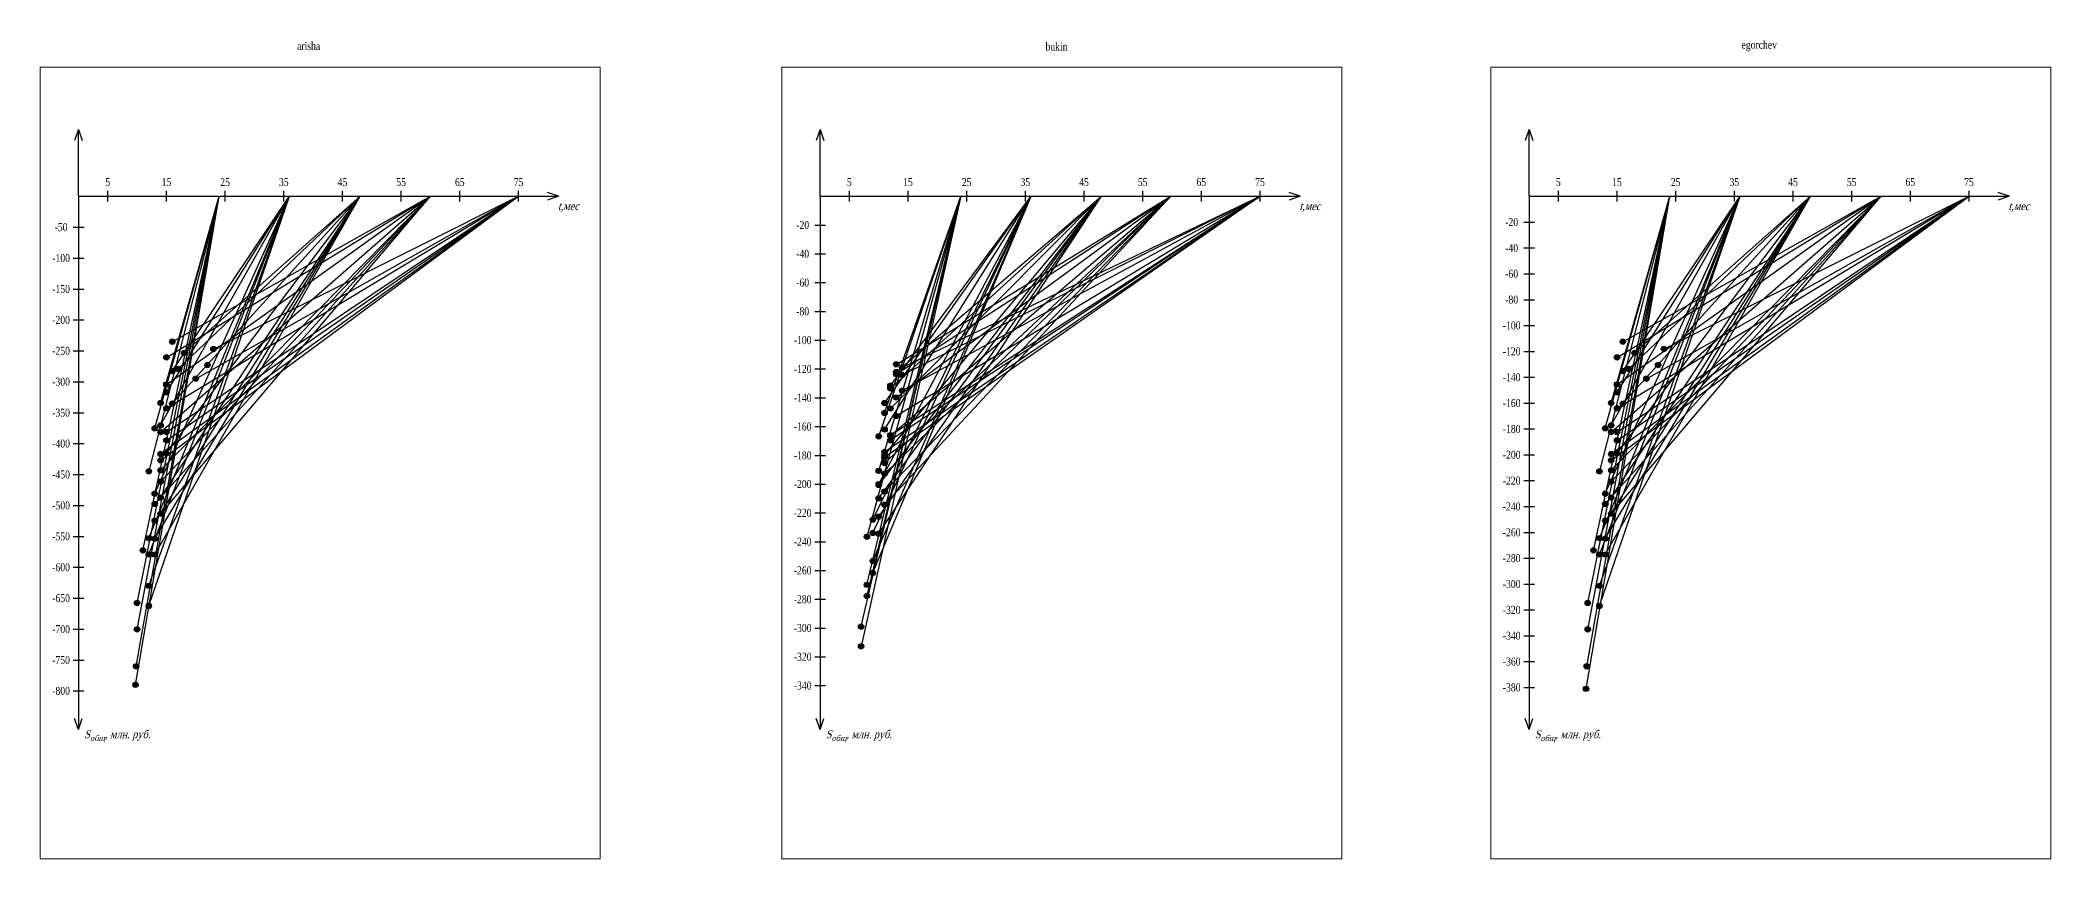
# Model space of a CAD drawing. Header units: millimetres. Extents: x -180 to 58926, y -10791 to 13515.
# Drawn here: x 45412 to 52952, y 3384 to 6455 of the extents above; entities that cross this region are included whole.
import ezdxf

# ---------------------------------------------------------------- set-up
doc = ezdxf.new("R2010")
doc.units = ezdxf.units.MM
for name, color, linetype, lineweight in [('basic', 95, 'Continuous', 30), ('text', 13, 'Continuous', 20), ('thin', 153, 'Continuous', 18)]:
    doc.layers.add(name, color=color, linetype=linetype, lineweight=lineweight)
doc.styles.add('GOST-2.304_Type-B_shrink', font='', dxfattribs={"width": 0.8})
doc.styles.add('Structures', font='isocpeur.ttf', dxfattribs={"width": 0.85, "oblique": 15})
doc.styles.get('GOST-2.304_Type-B_shrink').set_extended_font_data('GOST Common')

msp = doc.modelspace()

# ---------------------------------------------------------------- hatches: boundary and pattern name
at = {"layer": 'basic'}
h = msp.add_hatch(color=256, dxfattribs=at)
h.dxf.hatch_style = 1
h.paths.add_polyline_path([(45897.429, 5323.702, 1), (45917.429, 5323.702, 1)])
h = msp.add_hatch(color=256, dxfattribs=at)
h.dxf.hatch_style = 1
h.paths.add_polyline_path([(45941.429, 5281.447, 1), (45961.429, 5281.447, 1)])
h = msp.add_hatch(color=256, dxfattribs=at)
h.dxf.hatch_style = 1
h.paths.add_polyline_path([(46051.429, 5296.024, 1), (46071.429, 5296.024, 1)])
h = msp.add_hatch(color=256, dxfattribs=at)
h.dxf.hatch_style = 1
h.paths.add_polyline_path([(51336.896, 5323.702, 1), (51356.896, 5323.702, 1)])
h = msp.add_hatch(color=256, dxfattribs=at)
h.dxf.hatch_style = 1
h.paths.add_polyline_path([(51380.896, 5281.447, 1), (51400.896, 5281.447, 1)])
h = msp.add_hatch(color=256, dxfattribs=at)
h.dxf.hatch_style = 1
h.paths.add_polyline_path([(51490.896, 5296.024, 1), (51510.896, 5296.024, 1)])
h = msp.add_hatch(color=256, dxfattribs=at)
h.dxf.hatch_style = 1
h.paths.add_polyline_path([(45875.429, 5265.052, 1), (45895.429, 5265.052, 1)])
h = msp.add_hatch(color=256, dxfattribs=at)
h.dxf.hatch_style = 1
h.paths.add_polyline_path([(45897.429, 5213.805, 1), (45917.429, 5213.805, 1)])
h = msp.add_hatch(color=256, dxfattribs=at)
h.dxf.hatch_style = 1
h.paths.add_polyline_path([(45919.429, 5221.696, 1), (45939.429, 5221.696, 1)])
h = msp.add_hatch(color=256, dxfattribs=at)
h.dxf.hatch_style = 1
h.paths.add_polyline_path([(46029.429, 5236.267, 1), (46049.429, 5236.267, 1)])
h = msp.add_hatch(color=256, dxfattribs=at)
h.dxf.hatch_style = 1
h.paths.add_polyline_path([(48612.239, 5238.539, 1), (48632.239, 5238.539, 1)])
h = msp.add_hatch(color=256, dxfattribs=at)
h.dxf.hatch_style = 1
h.paths.add_polyline_path([(48612.239, 5210.065, 1), (48632.239, 5210.065, 1)])
h = msp.add_hatch(color=256, dxfattribs=at)
h.dxf.hatch_style = 1
h.paths.add_polyline_path([(48612.239, 5202.138, 1), (48632.239, 5202.138, 1)])
h = msp.add_hatch(color=256, dxfattribs=at)
h.dxf.hatch_style = 1
h.paths.add_polyline_path([(48634.239, 5227.228, 1), (48654.239, 5227.228, 1)])
h = msp.add_hatch(color=256, dxfattribs=at)
h.dxf.hatch_style = 1
h.paths.add_polyline_path([(48634.239, 5198.894, 1), (48654.239, 5198.894, 1)])
h = msp.add_hatch(color=256, dxfattribs=at)
h.dxf.hatch_style = 1
h.paths.add_polyline_path([(51314.896, 5265.052, 1), (51334.896, 5265.052, 1)])
h = msp.add_hatch(color=256, dxfattribs=at)
h.dxf.hatch_style = 1
h.paths.add_polyline_path([(51336.896, 5213.805, 1), (51356.896, 5213.805, 1)])
h = msp.add_hatch(color=256, dxfattribs=at)
h.dxf.hatch_style = 1
h.paths.add_polyline_path([(51358.896, 5221.696, 1), (51378.896, 5221.696, 1)])
h = msp.add_hatch(color=256, dxfattribs=at)
h.dxf.hatch_style = 1
h.paths.add_polyline_path([(51468.896, 5236.267, 1), (51488.896, 5236.267, 1)])
h = msp.add_hatch(color=256, dxfattribs=at)
h.dxf.hatch_style = 1
h.paths.add_polyline_path([(45875.429, 5163.244, 1), (45895.429, 5163.244, 1)])
h = msp.add_hatch(color=256, dxfattribs=at)
h.dxf.hatch_style = 1
h.paths.add_polyline_path([(45875.429, 5134.24, 1), (45895.429, 5134.24, 1)])
h = msp.add_hatch(color=256, dxfattribs=at)
h.dxf.hatch_style = 1
h.paths.add_polyline_path([(45985.429, 5184.731, 1), (46005.429, 5184.731, 1)])
h = msp.add_hatch(color=256, dxfattribs=at)
h.dxf.hatch_style = 1
h.paths.add_polyline_path([(48590.239, 5158.541, 1), (48610.239, 5158.541, 1)])
h = msp.add_hatch(color=256, dxfattribs=at)
h.dxf.hatch_style = 1
h.paths.add_polyline_path([(48590.239, 5148.447, 1), (48610.239, 5148.447, 1)])
h = msp.add_hatch(color=256, dxfattribs=at)
h.dxf.hatch_style = 1
h.paths.add_polyline_path([(48634.239, 5140.442, 1), (48654.239, 5140.442, 1)])
h = msp.add_hatch(color=256, dxfattribs=at)
h.dxf.hatch_style = 1
h.paths.add_polyline_path([(51314.896, 5163.244, 1), (51334.896, 5163.244, 1)])
h = msp.add_hatch(color=256, dxfattribs=at)
h.dxf.hatch_style = 1
h.paths.add_polyline_path([(51314.896, 5134.24, 1), (51334.896, 5134.24, 1)])
h = msp.add_hatch(color=256, dxfattribs=at)
h.dxf.hatch_style = 1
h.paths.add_polyline_path([(51424.896, 5184.731, 1), (51444.896, 5184.731, 1)])
h = msp.add_hatch(color=256, dxfattribs=at)
h.dxf.hatch_style = 1
h.paths.add_polyline_path([(45853.429, 5093.607, 1), (45873.429, 5093.607, 1)])
h = msp.add_hatch(color=256, dxfattribs=at)
h.dxf.hatch_style = 1
h.paths.add_polyline_path([(45875.429, 5074.229, 1), (45895.429, 5074.229, 1)])
h = msp.add_hatch(color=256, dxfattribs=at)
h.dxf.hatch_style = 1
h.paths.add_polyline_path([(45897.429, 5091.375, 1), (45917.429, 5091.375, 1)])
h = msp.add_hatch(color=256, dxfattribs=at)
h.dxf.hatch_style = 1
h.paths.add_polyline_path([(48568.239, 5093.659, 1), (48588.239, 5093.659, 1)])
h = msp.add_hatch(color=256, dxfattribs=at)
h.dxf.hatch_style = 1
h.paths.add_polyline_path([(48568.239, 5056.346, 1), (48588.239, 5056.346, 1)])
h = msp.add_hatch(color=256, dxfattribs=at)
h.dxf.hatch_style = 1
h.paths.add_polyline_path([(48590.239, 5073.217, 1), (48610.239, 5073.217, 1)])
h = msp.add_hatch(color=256, dxfattribs=at)
h.dxf.hatch_style = 1
h.paths.add_polyline_path([(48612.239, 5114.525, 1), (48632.239, 5114.525, 1)])
h = msp.add_hatch(color=256, dxfattribs=at)
h.dxf.hatch_style = 1
h.paths.add_polyline_path([(48612.239, 5045.447, 1), (48632.239, 5045.447, 1)])
h = msp.add_hatch(color=256, dxfattribs=at)
h.dxf.hatch_style = 1
h.paths.add_polyline_path([(51292.896, 5093.607, 1), (51312.896, 5093.607, 1)])
h = msp.add_hatch(color=256, dxfattribs=at)
h.dxf.hatch_style = 1
h.paths.add_polyline_path([(51314.896, 5074.229, 1), (51334.896, 5074.229, 1)])
h = msp.add_hatch(color=256, dxfattribs=at)
h.dxf.hatch_style = 1
h.paths.add_polyline_path([(51336.896, 5091.375, 1), (51356.896, 5091.375, 1)])
h = msp.add_hatch(color=256, dxfattribs=at)
h.dxf.hatch_style = 1
h.paths.add_polyline_path([(45831.429, 4999.158, 1), (45851.429, 4999.158, 1)])
h = msp.add_hatch(color=256, dxfattribs=at)
h.dxf.hatch_style = 1
h.paths.add_polyline_path([(45853.429, 5010.328, 1), (45873.429, 5010.328, 1)])
h = msp.add_hatch(color=256, dxfattribs=at)
h.dxf.hatch_style = 1
h.paths.add_polyline_path([(45853.429, 4984.766, 1), (45873.429, 4984.766, 1)])
h = msp.add_hatch(color=256, dxfattribs=at)
h.dxf.hatch_style = 1
h.paths.add_polyline_path([(45875.429, 4984.67, 1), (45895.429, 4984.67, 1)])
h = msp.add_hatch(color=256, dxfattribs=at)
h.dxf.hatch_style = 1
h.paths.add_polyline_path([(48546.239, 4968.761, 1), (48566.239, 4968.761, 1)])
h = msp.add_hatch(color=256, dxfattribs=at)
h.dxf.hatch_style = 1
h.paths.add_polyline_path([(48568.239, 4994.304, 1), (48588.239, 4994.304, 1)])
h = msp.add_hatch(color=256, dxfattribs=at)
h.dxf.hatch_style = 1
h.paths.add_polyline_path([(48590.239, 4973.017, 1), (48610.239, 4973.017, 1)])
h = msp.add_hatch(color=256, dxfattribs=at)
h.dxf.hatch_style = 1
h.paths.add_polyline_path([(48590.239, 4971.298, 1), (48610.239, 4971.298, 1)])
h = msp.add_hatch(color=256, dxfattribs=at)
h.dxf.hatch_style = 1
h.paths.add_polyline_path([(51270.896, 4999.158, 1), (51290.896, 4999.158, 1)])
h = msp.add_hatch(color=256, dxfattribs=at)
h.dxf.hatch_style = 1
h.paths.add_polyline_path([(51292.896, 5010.328, 1), (51312.896, 5010.328, 1)])
h = msp.add_hatch(color=256, dxfattribs=at)
h.dxf.hatch_style = 1
h.paths.add_polyline_path([(51292.896, 4984.766, 1), (51312.896, 4984.766, 1)])
h = msp.add_hatch(color=256, dxfattribs=at)
h.dxf.hatch_style = 1
h.paths.add_polyline_path([(51314.896, 4984.67, 1), (51334.896, 4984.67, 1)])
h = msp.add_hatch(color=256, dxfattribs=at)
h.dxf.hatch_style = 1
h.paths.add_polyline_path([(45853.429, 4902.785, 1), (45873.429, 4902.785, 1)])
h = msp.add_hatch(color=256, dxfattribs=at)
h.dxf.hatch_style = 1
h.paths.add_polyline_path([(45875.429, 4953.642, 1), (45895.429, 4953.642, 1)])
h = msp.add_hatch(color=256, dxfattribs=at)
h.dxf.hatch_style = 1
h.paths.add_polyline_path([(45875.429, 4905.157, 1), (45895.429, 4905.157, 1)])
h = msp.add_hatch(color=256, dxfattribs=at)
h.dxf.hatch_style = 1
h.paths.add_polyline_path([(48568.239, 4910.041, 1), (48588.239, 4910.041, 1)])
h = msp.add_hatch(color=256, dxfattribs=at)
h.dxf.hatch_style = 1
h.paths.add_polyline_path([(48568.239, 4897.825, 1), (48588.239, 4897.825, 1)])
h = msp.add_hatch(color=256, dxfattribs=at)
h.dxf.hatch_style = 1
h.paths.add_polyline_path([(48590.239, 4953.846, 1), (48610.239, 4953.846, 1)])
h = msp.add_hatch(color=256, dxfattribs=at)
h.dxf.hatch_style = 1
h.paths.add_polyline_path([(51292.896, 4902.785, 1), (51312.896, 4902.785, 1)])
h = msp.add_hatch(color=256, dxfattribs=at)
h.dxf.hatch_style = 1
h.paths.add_polyline_path([(51314.896, 4953.642, 1), (51334.896, 4953.642, 1)])
h = msp.add_hatch(color=256, dxfattribs=at)
h.dxf.hatch_style = 1
h.paths.add_polyline_path([(51314.896, 4905.157, 1), (51334.896, 4905.157, 1)])
h = msp.add_hatch(color=256, dxfattribs=at)
h.dxf.hatch_style = 1
h.paths.add_polyline_path([(45809.429, 4837.706, 1), (45829.429, 4837.706, 1)])
h = msp.add_hatch(color=256, dxfattribs=at)
h.dxf.hatch_style = 1
h.paths.add_polyline_path([(45853.429, 4878.548, 1), (45873.429, 4878.548, 1)])
h = msp.add_hatch(color=256, dxfattribs=at)
h.dxf.hatch_style = 1
h.paths.add_polyline_path([(45853.429, 4841.3, 1), (45873.429, 4841.3, 1)])
h = msp.add_hatch(color=256, dxfattribs=at)
h.dxf.hatch_style = 1
h.paths.add_polyline_path([(48546.239, 4839.447, 1), (48566.239, 4839.447, 1)])
h = msp.add_hatch(color=256, dxfattribs=at)
h.dxf.hatch_style = 1
h.paths.add_polyline_path([(48568.239, 4889.761, 1), (48588.239, 4889.761, 1)])
h = msp.add_hatch(color=256, dxfattribs=at)
h.dxf.hatch_style = 1
h.paths.add_polyline_path([(48568.239, 4868.547, 1), (48588.239, 4868.547, 1)])
h = msp.add_hatch(color=256, dxfattribs=at)
h.dxf.hatch_style = 1
h.paths.add_polyline_path([(48568.239, 4828.346, 1), (48588.239, 4828.346, 1)])
h = msp.add_hatch(color=256, dxfattribs=at)
h.dxf.hatch_style = 1
h.paths.add_polyline_path([(51248.896, 4837.706, 1), (51268.896, 4837.706, 1)])
h = msp.add_hatch(color=256, dxfattribs=at)
h.dxf.hatch_style = 1
h.paths.add_polyline_path([(51292.896, 4878.548, 1), (51312.896, 4878.548, 1)])
h = msp.add_hatch(color=256, dxfattribs=at)
h.dxf.hatch_style = 1
h.paths.add_polyline_path([(51292.896, 4841.3, 1), (51312.896, 4841.3, 1)])
h = msp.add_hatch(color=256, dxfattribs=at)
h.dxf.hatch_style = 1
h.paths.add_polyline_path([(45831.429, 4753.75, 1), (45851.429, 4753.75, 1)])
h = msp.add_hatch(color=256, dxfattribs=at)
h.dxf.hatch_style = 1
h.paths.add_polyline_path([(45853.429, 4798.454, 1), (45873.429, 4798.454, 1)])
h = msp.add_hatch(color=256, dxfattribs=at)
h.dxf.hatch_style = 1
h.paths.add_polyline_path([(48546.239, 4789.408, 1), (48566.239, 4789.408, 1)])
h = msp.add_hatch(color=256, dxfattribs=at)
h.dxf.hatch_style = 1
h.paths.add_polyline_path([(48546.239, 4786.325, 1), (48566.239, 4786.325, 1)])
h = msp.add_hatch(color=256, dxfattribs=at)
h.dxf.hatch_style = 1
h.paths.add_polyline_path([(48568.239, 4761.84, 1), (48588.239, 4761.84, 1)])
h = msp.add_hatch(color=256, dxfattribs=at)
h.dxf.hatch_style = 1
h.paths.add_polyline_path([(51270.896, 4753.75, 1), (51290.896, 4753.75, 1)])
h = msp.add_hatch(color=256, dxfattribs=at)
h.dxf.hatch_style = 1
h.paths.add_polyline_path([(51292.896, 4798.454, 1), (51312.896, 4798.454, 1)])
h = msp.add_hatch(color=256, dxfattribs=at)
h.dxf.hatch_style = 1
h.paths.add_polyline_path([(45831.429, 4715.223, 1), (45851.429, 4715.223, 1)])
h = msp.add_hatch(color=256, dxfattribs=at)
h.dxf.hatch_style = 1
h.paths.add_polyline_path([(45853.429, 4738.754, 1), (45873.429, 4738.754, 1)])
h = msp.add_hatch(color=256, dxfattribs=at)
h.dxf.hatch_style = 1
h.paths.add_polyline_path([(45853.429, 4679.056, 1), (45873.429, 4679.056, 1)])
h = msp.add_hatch(color=256, dxfattribs=at)
h.dxf.hatch_style = 1
h.paths.add_polyline_path([(48546.239, 4736.447, 1), (48566.239, 4736.447, 1)])
h = msp.add_hatch(color=256, dxfattribs=at)
h.dxf.hatch_style = 1
h.paths.add_polyline_path([(48546.239, 4667.02, 1), (48566.239, 4667.02, 1)])
h = msp.add_hatch(color=256, dxfattribs=at)
h.dxf.hatch_style = 1
h.paths.add_polyline_path([(48568.239, 4712.068, 1), (48588.239, 4712.068, 1)])
h = msp.add_hatch(color=256, dxfattribs=at)
h.dxf.hatch_style = 1
h.paths.add_polyline_path([(51270.896, 4715.223, 1), (51290.896, 4715.223, 1)])
h = msp.add_hatch(color=256, dxfattribs=at)
h.dxf.hatch_style = 1
h.paths.add_polyline_path([(51292.896, 4738.754, 1), (51312.896, 4738.754, 1)])
h = msp.add_hatch(color=256, dxfattribs=at)
h.dxf.hatch_style = 1
h.paths.add_polyline_path([(51292.896, 4679.056, 1), (51312.896, 4679.056, 1)])
h = msp.add_hatch(color=256, dxfattribs=at)
h.dxf.hatch_style = 1
h.paths.add_polyline_path([(45831.429, 4652.195, 1), (45851.429, 4652.195, 1)])
h = msp.add_hatch(color=256, dxfattribs=at)
h.dxf.hatch_style = 1
h.paths.add_polyline_path([(48502.239, 4592.022, 1), (48522.239, 4592.022, 1)])
h = msp.add_hatch(color=256, dxfattribs=at)
h.dxf.hatch_style = 1
h.paths.add_polyline_path([(48524.239, 4656.286, 1), (48544.239, 4656.286, 1)])
h = msp.add_hatch(color=256, dxfattribs=at)
h.dxf.hatch_style = 1
h.paths.add_polyline_path([(48524.239, 4606.318, 1), (48544.239, 4606.318, 1)])
h = msp.add_hatch(color=256, dxfattribs=at)
h.dxf.hatch_style = 1
h.paths.add_polyline_path([(48546.239, 4603.954, 1), (48566.239, 4603.954, 1)])
h = msp.add_hatch(color=256, dxfattribs=at)
h.dxf.hatch_style = 1
h.paths.add_polyline_path([(51270.896, 4652.195, 1), (51290.896, 4652.195, 1)])
h = msp.add_hatch(color=256, dxfattribs=at)
h.dxf.hatch_style = 1
h.paths.add_polyline_path([(45787.429, 4540.988, 1), (45807.429, 4540.988, 1)])
h = msp.add_hatch(color=256, dxfattribs=at)
h.dxf.hatch_style = 1
h.paths.add_polyline_path([(45809.429, 4586.624, 1), (45829.429, 4586.624, 1)])
h = msp.add_hatch(color=256, dxfattribs=at)
h.dxf.hatch_style = 1
h.paths.add_polyline_path([(45809.429, 4525.447, 1), (45829.429, 4525.447, 1)])
h = msp.add_hatch(color=256, dxfattribs=at)
h.dxf.hatch_style = 1
h.paths.add_polyline_path([(45831.429, 4585.253, 1), (45851.429, 4585.253, 1)])
h = msp.add_hatch(color=256, dxfattribs=at)
h.dxf.hatch_style = 1
h.paths.add_polyline_path([(45831.429, 4525.447, 1), (45851.429, 4525.447, 1)])
h = msp.add_hatch(color=256, dxfattribs=at)
h.dxf.hatch_style = 1
h.paths.add_polyline_path([(51226.896, 4540.988, 1), (51246.896, 4540.988, 1)])
h = msp.add_hatch(color=256, dxfattribs=at)
h.dxf.hatch_style = 1
h.paths.add_polyline_path([(51248.896, 4586.624, 1), (51268.896, 4586.624, 1)])
h = msp.add_hatch(color=256, dxfattribs=at)
h.dxf.hatch_style = 1
h.paths.add_polyline_path([(51248.896, 4525.447, 1), (51268.896, 4525.447, 1)])
h = msp.add_hatch(color=256, dxfattribs=at)
h.dxf.hatch_style = 1
h.paths.add_polyline_path([(51270.896, 4585.253, 1), (51290.896, 4585.253, 1)])
h = msp.add_hatch(color=256, dxfattribs=at)
h.dxf.hatch_style = 1
h.paths.add_polyline_path([(51270.896, 4525.447, 1), (51290.896, 4525.447, 1)])
h = msp.add_hatch(color=256, dxfattribs=at)
h.dxf.hatch_style = 1
h.paths.add_polyline_path([(48524.239, 4501.088, 1), (48544.239, 4501.088, 1)])
h = msp.add_hatch(color=256, dxfattribs=at)
h.dxf.hatch_style = 1
h.paths.add_polyline_path([(48524.239, 4456.206, 1), (48544.239, 4456.206, 1)])
h = msp.add_hatch(color=256, dxfattribs=at)
h.dxf.hatch_style = 1
h.paths.add_polyline_path([(45809.429, 4407.985, 1), (45829.429, 4407.985, 1)])
h = msp.add_hatch(color=256, dxfattribs=at)
h.dxf.hatch_style = 1
h.paths.add_polyline_path([(48502.239, 4411.703, 1), (48522.239, 4411.703, 1)])
h = msp.add_hatch(color=256, dxfattribs=at)
h.dxf.hatch_style = 1
h.paths.add_polyline_path([(48502.239, 4369.862, 1), (48522.239, 4369.862, 1)])
h = msp.add_hatch(color=256, dxfattribs=at)
h.dxf.hatch_style = 1
h.paths.add_polyline_path([(51248.896, 4407.985, 1), (51268.896, 4407.985, 1)])
h = msp.add_hatch(color=256, dxfattribs=at)
h.dxf.hatch_style = 1
h.paths.add_polyline_path([(45765.429, 4343.199, 1), (45785.429, 4343.199, 1)])
h = msp.add_hatch(color=256, dxfattribs=at)
h.dxf.hatch_style = 1
h.paths.add_polyline_path([(45809.429, 4332.655, 1), (45829.429, 4332.655, 1)])
h = msp.add_hatch(color=256, dxfattribs=at)
h.dxf.hatch_style = 1
h.paths.add_polyline_path([(51204.896, 4343.199, 1), (51224.896, 4343.199, 1)])
h = msp.add_hatch(color=256, dxfattribs=at)
h.dxf.hatch_style = 1
h.paths.add_polyline_path([(51248.896, 4332.655, 1), (51268.896, 4332.655, 1)])
h = msp.add_hatch(color=256, dxfattribs=at)
h.dxf.hatch_style = 1
h.paths.add_polyline_path([(45765.429, 4244.496, 1), (45785.429, 4244.496, 1)])
h = msp.add_hatch(color=256, dxfattribs=at)
h.dxf.hatch_style = 1
h.paths.add_polyline_path([(48480.239, 4254.993, 1), (48500.239, 4254.993, 1)])
h = msp.add_hatch(color=256, dxfattribs=at)
h.dxf.hatch_style = 1
h.paths.add_polyline_path([(51204.896, 4244.496, 1), (51224.896, 4244.496, 1)])
h = msp.add_hatch(color=256, dxfattribs=at)
h.dxf.hatch_style = 1
h.paths.add_polyline_path([(48480.239, 4180.729, 1), (48500.239, 4180.729, 1)])
h = msp.add_hatch(color=256, dxfattribs=at)
h.dxf.hatch_style = 1
h.paths.add_polyline_path([(45761.664, 4105.447, 1), (45781.664, 4105.447, 1)])
h = msp.add_hatch(color=256, dxfattribs=at)
h.dxf.hatch_style = 1
h.paths.add_polyline_path([(51201.131, 4105.447, 1), (51221.131, 4105.447, 1)])
h = msp.add_hatch(color=256, dxfattribs=at)
h.dxf.hatch_style = 1
h.paths.add_polyline_path([(45759.389, 4036.614, 1), (45779.389, 4036.614, 1)])
h = msp.add_hatch(color=256, dxfattribs=at)
h.dxf.hatch_style = 1
h.paths.add_polyline_path([(51198.857, 4021.447, 1), (51218.857, 4021.447, 1)])

# ---------------------------------------------------------------- linework, layer by layer
for p, q in [((45555.429, 6119.447), (45540.842, 6078.843)), ((45555.429, 5869.447), (45555.429, 6119.447)), ((45555.429, 6119.447), (45570.016, 6078.843)), ((48336.239, 6119.447), (48321.652, 6078.843)), ((48336.239, 5869.447), (48336.239, 6119.447)), ((48336.239, 6119.447), (48350.826, 6078.843)), ((50994.896, 6119.447), (50980.309, 6078.843)), ((50994.896, 5869.447), (50994.896, 6119.447)), ((50994.896, 6119.447), (51009.484, 6078.843)), ((45665.429, 5849.447), (45665.429, 5889.447)), ((45885.429, 5849.447), (45885.429, 5889.447)), ((46105.429, 5849.447), (46105.429, 5889.447)), ((46325.429, 5849.447), (46325.429, 5889.447)), ((46545.429, 5849.447), (46545.429, 5889.447)), ((46765.429, 5849.447), (46765.429, 5889.447)), ((46985.429, 5849.447), (46985.429, 5889.447)), ((47205.429, 5849.447), (47205.429, 5889.447)), ((47355.429, 5869.447), (47314.825, 5884.034)), ((48446.239, 5849.447), (48446.239, 5889.447)), ((48666.239, 5849.447), (48666.239, 5889.447)), ((48886.239, 5849.447), (48886.239, 5889.447)), ((49106.239, 5849.447), (49106.239, 5889.447)), ((49326.239, 5849.447), (49326.239, 5889.447)), ((49546.239, 5849.447), (49546.239, 5889.447)), ((49766.239, 5849.447), (49766.239, 5889.447)), ((49986.239, 5849.447), (49986.239, 5889.447)), ((50136.239, 5869.447), (50095.635, 5884.034)), ((51104.896, 5849.447), (51104.896, 5889.447)), ((51324.896, 5849.447), (51324.896, 5889.447)), ((51544.896, 5849.447), (51544.896, 5889.447)), ((51764.896, 5849.447), (51764.896, 5889.447)), ((51984.896, 5849.447), (51984.896, 5889.447)), ((52204.896, 5849.447), (52204.896, 5889.447)), ((52424.896, 5849.447), (52424.896, 5889.447)), ((52644.896, 5849.447), (52644.896, 5889.447)), ((52794.896, 5869.447), (52754.292, 5884.034)), ((45555.429, 5869.447), (47355.429, 5869.447)), ((45555.429, 5869.447), (45555.429, 3869.447)), ((45769.389, 4036.614), (46083.429, 5869.447)), ((45771.664, 4105.447), (46083.429, 5869.447)), ((45775.429, 4244.496), (46083.429, 5869.447)), ((45775.429, 4343.199), (46083.429, 5869.447)), ((45797.429, 4540.988), (46083.429, 5869.447)), ((46083.429, 5869.447), (45819.429, 4837.706)), ((45819.429, 4586.624), (46347.429, 5869.447)), ((45819.429, 4407.985), (46347.429, 5869.447)), ((45819.429, 4525.447), (46347.429, 5869.447)), ((45819.429, 4332.655), (46347.429, 5869.447)), ((45841.429, 4999.158), (46083.429, 5869.447)), ((45841.429, 4753.75), (46347.429, 5869.447)), ((45841.429, 4585.253), (46611.429, 5869.447)), ((45841.429, 4525.447), (46611.429, 5869.447)), ((45841.429, 4715.223), (46875.429, 5869.447)), ((45841.429, 4652.195), (46875.429, 5869.447)), ((45863.429, 4902.785), (47205.429, 5869.447)), ((45863.429, 4878.548), (47205.429, 5869.447)), ((45863.429, 5093.607), (46083.429, 5869.447)), ((45863.429, 5010.328), (46347.429, 5869.447)), ((45863.429, 4679.056), (46611.429, 5869.447)), ((45863.429, 4738.754), (46611.429, 5869.447)), ((45863.429, 4984.766), (46875.429, 5869.447)), ((45863.429, 4798.454), (46875.429, 5869.447)), ((45863.429, 4841.3), (46875.429, 5869.447)), ((45885.429, 5074.229), (47205.429, 5869.447)), ((45885.429, 4953.642), (47205.429, 5869.447)), ((45885.429, 4984.67), (47205.429, 5869.447)), ((45885.429, 5134.24), (46347.429, 5869.447)), ((45885.429, 4905.157), (46611.429, 5869.447)), ((45885.429, 5265.052), (46875.429, 5869.447)), ((45885.429, 5163.244), (46875.429, 5869.447)), ((45907.429, 5213.805), (46347.429, 5869.447)), ((45907.429, 5091.375), (46611.429, 5869.447)), ((45907.429, 5323.702), (46875.429, 5869.447)), ((45929.429, 5221.696), (46611.429, 5869.447)), ((45951.429, 5281.447), (46611.429, 5869.447)), ((45995.429, 5184.731), (47205.429, 5869.447)), ((46061.429, 5296.024), (47205.429, 5869.447)), ((47355.429, 5869.447), (47314.825, 5854.859)), ((48336.239, 5869.447), (50136.239, 5869.447)), ((48336.239, 5869.447), (48336.239, 3869.447)), ((48490.239, 4254.993), (48864.239, 5869.447)), ((48864.239, 5869.447), (48490.239, 4180.729)), ((48864.239, 5869.447), (48512.239, 4592.022)), ((48512.239, 4411.703), (48864.239, 5869.447)), ((48864.239, 5869.447), (48512.239, 4369.862)), ((48534.239, 4606.318), (49128.239, 5869.447)), ((48534.239, 4656.286), (49128.239, 5869.447)), ((48534.239, 4501.088), (49128.239, 5869.447)), ((48534.239, 4456.206), (49128.239, 5869.447)), ((48556.239, 4968.761), (48864.239, 5869.447)), ((48556.239, 4839.447), (48864.239, 5869.447)), ((48556.239, 4789.408), (49128.239, 5869.447)), ((48556.239, 4736.447), (49392.239, 5869.447)), ((48556.239, 4786.325), (49392.239, 5869.447)), ((48556.239, 4667.02), (49392.239, 5869.447)), ((48556.239, 4603.954), (49392.239, 5869.447)), ((48578.239, 4910.041), (49986.239, 5869.447)), ((49986.239, 5869.447), (48578.239, 4889.761)), ((48578.239, 5056.346), (48864.239, 5869.447)), ((48578.239, 5093.659), (49128.239, 5869.447)), ((48578.239, 4994.304), (49128.239, 5869.447)), ((48578.239, 4897.825), (49392.239, 5869.447)), ((48578.239, 4828.346), (49651.239, 5869.447)), ((48578.239, 4868.547), (49651.239, 5869.447)), ((48578.239, 4761.84), (49651.239, 5869.447)), ((48578.239, 4712.068), (49651.239, 5869.447)), ((48600.239, 4973.017), (49986.239, 5869.447)), ((49986.239, 5869.447), (48600.239, 4953.846)), ((48600.239, 5158.541), (49128.239, 5869.447)), ((48600.239, 5073.217), (49392.239, 5869.447)), ((48600.239, 5148.447), (49392.239, 5869.447)), ((48600.239, 4971.298), (49651.239, 5869.447)), ((48622.239, 5045.447), (49986.239, 5869.447)), ((48622.239, 5210.065), (49392.239, 5869.447)), ((48622.239, 5114.525), (49651.239, 5869.447)), ((48622.239, 5202.138), (49651.239, 5869.447)), ((48622.239, 5238.539), (49651.239, 5869.447)), ((48644.239, 5140.442), (49986.239, 5869.447)), ((49986.239, 5869.447), (48644.239, 5198.894)), ((48644.239, 5227.228), (49986.239, 5869.447)), ((50136.239, 5869.447), (50095.635, 5854.859)), ((50994.896, 5869.447), (52794.896, 5869.447)), ((50994.896, 5869.447), (50994.896, 3869.447)), ((51208.857, 4021.447), (51522.896, 5869.447)), ((51211.131, 4105.447), (51522.896, 5869.447)), ((51214.896, 4244.496), (51522.896, 5869.447)), ((51214.896, 4343.199), (51522.896, 5869.447)), ((51236.896, 4540.988), (51522.896, 5869.447)), ((51522.896, 5869.447), (51258.896, 4837.706)), ((51258.896, 4586.624), (51786.896, 5869.447)), ((51258.896, 4407.985), (51786.896, 5869.447)), ((51258.896, 4525.447), (51786.896, 5869.447)), ((51258.896, 4332.655), (51786.896, 5869.447)), ((51280.896, 4999.158), (51522.896, 5869.447)), ((51280.896, 4753.75), (51786.896, 5869.447)), ((51280.896, 4585.253), (52050.896, 5869.447)), ((51280.896, 4525.447), (52050.896, 5869.447)), ((51280.896, 4715.223), (52314.896, 5869.447)), ((51280.896, 4652.195), (52314.896, 5869.447)), ((51302.896, 4902.785), (52644.896, 5869.447)), ((51302.896, 4878.548), (52644.896, 5869.447)), ((51302.896, 5093.607), (51522.896, 5869.447)), ((51302.896, 5010.328), (51786.896, 5869.447)), ((51302.896, 4679.056), (52050.896, 5869.447)), ((51302.896, 4738.754), (52050.896, 5869.447)), ((51302.896, 4984.766), (52314.896, 5869.447)), ((51302.896, 4798.454), (52314.896, 5869.447)), ((51302.896, 4841.3), (52314.896, 5869.447)), ((51324.896, 5074.229), (52644.896, 5869.447)), ((51324.896, 4953.642), (52644.896, 5869.447)), ((51324.896, 4984.67), (52644.896, 5869.447)), ((51324.896, 5134.24), (51786.896, 5869.447)), ((51324.896, 4905.157), (52050.896, 5869.447)), ((51324.896, 5265.052), (52314.896, 5869.447)), ((51324.896, 5163.244), (52314.896, 5869.447)), ((51346.896, 5213.805), (51786.896, 5869.447)), ((51346.896, 5091.375), (52050.896, 5869.447)), ((51346.896, 5323.702), (52314.896, 5869.447)), ((51368.896, 5221.696), (52050.896, 5869.447)), ((51390.896, 5281.447), (52050.896, 5869.447)), ((51434.896, 5184.731), (52644.896, 5869.447)), ((51500.896, 5296.024), (52644.896, 5869.447)), ((52794.896, 5869.447), (52754.292, 5854.859)), ((45535.429, 5753.447), (45575.429, 5753.447)), ((48316.239, 5761.447), (48356.239, 5761.447)), ((50974.896, 5772.447), (51014.896, 5772.447)), ((50974.896, 5675.447), (51014.896, 5675.447)), ((45535.429, 5637.447), (45575.429, 5637.447)), ((48316.239, 5653.447), (48356.239, 5653.447)), ((45535.429, 5521.447), (45575.429, 5521.447)), ((48316.239, 5545.447), (48356.239, 5545.447)), ((50974.896, 5578.447), (51014.896, 5578.447)), ((48316.239, 5437.447), (48356.239, 5437.447)), ((50974.896, 5481.447), (51014.896, 5481.447)), ((45535.429, 5405.447), (45575.429, 5405.447)), ((50974.896, 5384.447), (51014.896, 5384.447)), ((45535.429, 5289.447), (45575.429, 5289.447)), ((48316.239, 5329.447), (48356.239, 5329.447)), ((50974.896, 5287.447), (51014.896, 5287.447)), ((48316.239, 5221.447), (48356.239, 5221.447)), ((45535.429, 5173.447), (45575.429, 5173.447)), ((50974.896, 5190.447), (51014.896, 5190.447)), ((45535.429, 5057.447), (45575.429, 5057.447)), ((48316.239, 5113.447), (48356.239, 5113.447)), ((50974.896, 5093.447), (51014.896, 5093.447)), ((48316.239, 5005.447), (48356.239, 5005.447)), ((50974.896, 4996.447), (51014.896, 4996.447)), ((45535.429, 4941.447), (45575.429, 4941.447)), ((45535.429, 4825.447), (45575.429, 4825.447)), ((48316.239, 4897.447), (48356.239, 4897.447)), ((50974.896, 4899.447), (51014.896, 4899.447)), ((48316.239, 4789.447), (48356.239, 4789.447)), ((50974.896, 4802.447), (51014.896, 4802.447)), ((45535.429, 4709.447), (45575.429, 4709.447)), ((48316.239, 4681.447), (48356.239, 4681.447)), ((50974.896, 4705.447), (51014.896, 4705.447)), ((50974.896, 4608.447), (51014.896, 4608.447)), ((45535.429, 4593.447), (45575.429, 4593.447)), ((48316.239, 4573.447), (48356.239, 4573.447)), ((45535.429, 4477.447), (45575.429, 4477.447)), ((48316.239, 4465.447), (48356.239, 4465.447)), ((50974.896, 4511.447), (51014.896, 4511.447)), ((50974.896, 4414.447), (51014.896, 4414.447)), ((45535.429, 4361.447), (45575.429, 4361.447)), ((48316.239, 4357.447), (48356.239, 4357.447)), ((50974.896, 4317.447), (51014.896, 4317.447)), ((45535.429, 4245.447), (45575.429, 4245.447)), ((48316.239, 4249.447), (48356.239, 4249.447)), ((50974.896, 4220.447), (51014.896, 4220.447)), ((45535.429, 4129.447), (45575.429, 4129.447)), ((48316.239, 4141.447), (48356.239, 4141.447)), ((50974.896, 4123.447), (51014.896, 4123.447)), ((45535.429, 4013.447), (45575.429, 4013.447)), ((48316.239, 4033.447), (48356.239, 4033.447)), ((50974.896, 4026.447), (51014.896, 4026.447)), ((45555.429, 3869.447), (45540.842, 3910.051)), ((45555.429, 3869.447), (45570.016, 3910.051)), ((48336.239, 3869.447), (48321.652, 3910.051)), ((48336.239, 3869.447), (48350.826, 3910.051)), ((50994.896, 3869.447), (50980.309, 3910.051)), ((50994.896, 3869.447), (51009.484, 3910.051))]:
    msp.add_line(p, q, dxfattribs=at)
for centre in [(45907.429, 5323.702), (45951.429, 5281.447), (46061.429, 5296.024), (51346.896, 5323.702), (51390.896, 5281.447), (51500.896, 5296.024), (45885.429, 5265.052), (45907.429, 5213.805), (45929.429, 5221.696), (46039.429, 5236.267), (48622.239, 5238.539), (48622.239, 5210.065), (48622.239, 5202.138), (48644.239, 5227.228), (48644.239, 5198.894), (51324.896, 5265.052), (51346.896, 5213.805), (51368.896, 5221.696), (51478.896, 5236.267), (45885.429, 5163.244), (45885.429, 5134.24), (45995.429, 5184.731), (48600.239, 5158.541), (48600.239, 5148.447), (48644.239, 5140.442), (51324.896, 5163.244), (51324.896, 5134.24), (51434.896, 5184.731), (45863.429, 5093.607), (45885.429, 5074.229), (45907.429, 5091.375), (48578.239, 5093.659), (48578.239, 5056.346), (48600.239, 5073.217), (48622.239, 5114.525), (48622.239, 5045.447), (51302.896, 5093.607), (51324.896, 5074.229), (51346.896, 5091.375), (45841.429, 4999.158), (45863.429, 5010.328), (45863.429, 4984.766), (45885.429, 4984.67), (48556.239, 4968.761), (48578.239, 4994.304), (48600.239, 4973.017), (48600.239, 4971.298), (51280.896, 4999.158), (51302.896, 5010.328), (51302.896, 4984.766), (51324.896, 4984.67), (45863.429, 4902.785), (45885.429, 4953.642), (45885.429, 4905.157), (48578.239, 4910.041), (48578.239, 4897.825), (48600.239, 4953.846), (51302.896, 4902.785), (51324.896, 4953.642), (51324.896, 4905.157), (45819.429, 4837.706), (45863.429, 4878.548), (45863.429, 4841.3), (48556.239, 4839.447), (48578.239, 4889.761), (48578.239, 4868.547), (48578.239, 4828.346), (51258.896, 4837.706), (51302.896, 4878.548), (51302.896, 4841.3), (45841.429, 4753.75), (45863.429, 4798.454), (48556.239, 4789.408), (48556.239, 4786.325), (48578.239, 4761.84), (51280.896, 4753.75), (51302.896, 4798.454), (45841.429, 4715.223), (45863.429, 4738.754), (45863.429, 4679.056), (48556.239, 4736.447), (48556.239, 4667.02), (48578.239, 4712.068), (51280.896, 4715.223), (51302.896, 4738.754), (51302.896, 4679.056), (45841.429, 4652.195), (48512.239, 4592.022), (48534.239, 4656.286), (48534.239, 4606.318), (48556.239, 4603.954), (51280.896, 4652.195), (45797.429, 4540.988), (45819.429, 4586.624), (45819.429, 4525.447), (45841.429, 4585.253), (45841.429, 4525.447), (51236.896, 4540.988), (51258.896, 4586.624), (51258.896, 4525.447), (51280.896, 4585.253), (51280.896, 4525.447), (48534.239, 4501.088), (48534.239, 4456.206), (45819.429, 4407.985), (48512.239, 4411.703), (48512.239, 4369.862), (51258.896, 4407.985), (45775.429, 4343.199), (45819.429, 4332.655), (51214.896, 4343.199), (51258.896, 4332.655), (45775.429, 4244.496), (48490.239, 4254.993), (51214.896, 4244.496), (48490.239, 4180.729), (45771.664, 4105.447), (51211.131, 4105.447), (45769.389, 4036.614), (51208.857, 4021.447)]:
    msp.add_circle(centre, 10, dxfattribs=at)
at = {"layer": 'thin'}
for p, q in [((45412.071, 6353.68), (47512.071, 6353.68)), ((45412.071, 3383.68), (45412.071, 6353.68)), ((47512.071, 6353.68), (47512.071, 3383.68)), ((48192.881, 6353.68), (50292.881, 6353.68)), ((48192.881, 3383.68), (48192.881, 6353.68)), ((50292.881, 6353.68), (50292.881, 3383.68)), ((50851.538, 6353.68), (52951.538, 6353.68)), ((50851.538, 3383.68), (50851.538, 6353.68)), ((52951.538, 6353.68), (52951.538, 3383.68)), ((47512.071, 3383.68), (45412.071, 3383.68)), ((50292.881, 3383.68), (48192.881, 3383.68)), ((52951.538, 3383.68), (50851.538, 3383.68))]:
    msp.add_line(p, q, dxfattribs=at)

# ---------------------------------------------------------------- texts
at = {"layer": 'text', "char_height": 30, "attachment_point": 5, "style": 'GOST-2.304_Type-B_shrink'}
for s, insert in [('{\\fTimes New Roman|b0|i0|c0|p18;arisha}', (46418.702, 6433.343)), ('{\\fTimes New Roman|b0|i0|c0|p18;bukin}', (49222.901, 6431.14)), ('{\\fTimes New Roman|b0|i0|c0|p18;egorchev}', (51858.169, 6433.343)), ('{\\fTimes New Roman|b0|i0|c204|p18;5}', (45665.429, 5922.653)), ('{\\fTimes New Roman|b0|i0|c204|p18;15}', (45885.429, 5922.653)), ('{\\fTimes New Roman|b0|i0|c204|p18;25}', (46105.429, 5922.653)), ('{\\fTimes New Roman|b0|i0|c204|p18;35}', (46325.429, 5922.653)), ('{\\fTimes New Roman|b0|i0|c204|p18;45}', (46545.429, 5922.653)), ('{\\fTimes New Roman|b0|i0|c204|p18;55}', (46765.429, 5922.653)), ('{\\fTimes New Roman|b0|i0|c204|p18;65}', (46985.429, 5922.653)), ('{\\fTimes New Roman|b0|i0|c204|p18;75}', (47205.429, 5922.653)), ('{\\fTimes New Roman|b0|i0|c204|p18;5}', (48446.239, 5922.653)), ('{\\fTimes New Roman|b0|i0|c204|p18;15}', (48666.239, 5922.653)), ('{\\fTimes New Roman|b0|i0|c204|p18;25}', (48886.239, 5922.653)), ('{\\fTimes New Roman|b0|i0|c204|p18;35}', (49106.239, 5922.653)), ('{\\fTimes New Roman|b0|i0|c204|p18;45}', (49326.239, 5922.653)), ('{\\fTimes New Roman|b0|i0|c204|p18;55}', (49546.239, 5922.653)), ('{\\fTimes New Roman|b0|i0|c204|p18;65}', (49766.239, 5922.653)), ('{\\fTimes New Roman|b0|i0|c204|p18;75}', (49986.239, 5922.653)), ('{\\fTimes New Roman|b0|i0|c204|p18;5}', (51104.896, 5922.653)), ('{\\fTimes New Roman|b0|i0|c204|p18;15}', (51324.896, 5922.653)), ('{\\fTimes New Roman|b0|i0|c204|p18;25}', (51544.896, 5922.653)), ('{\\fTimes New Roman|b0|i0|c204|p18;35}', (51764.896, 5922.653)), ('{\\fTimes New Roman|b0|i0|c204|p18;45}', (51984.896, 5922.653)), ('{\\fTimes New Roman|b0|i0|c204|p18;55}', (52204.896, 5922.653)), ('{\\fTimes New Roman|b0|i0|c204|p18;65}', (52424.896, 5922.653)), ('{\\fTimes New Roman|b0|i0|c204|p18;75}', (52644.896, 5922.653)), ('{\\fTimes New Roman|b0|i0|c204|p18;-\\fTimes New Roman|b0|i0|c0|p18;5\\fTimes New Roman|b0|i0|c204|p18;0}', (45490.419, 5753.447)), ('{\\fTimes New Roman|b0|i0|c204|p18;-20}', (48271.229, 5761.447)), ('{\\fTimes New Roman|b0|i0|c204|p18;-20}', (50929.887, 5772.447)), ('{\\fTimes New Roman|b0|i0|c204|p18;-40}', (48271.229, 5653.447)), ('{\\fTimes New Roman|b0|i0|c204|p18;-40}', (50929.887, 5675.447)), ('{\\fTimes New Roman|b0|i0|c204|p18;-\\fTimes New Roman|b0|i0|c0|p18;10\\fTimes New Roman|b0|i0|c204|p18;0}', (45490.419, 5637.447)), ('{\\fTimes New Roman|b0|i0|c204|p18;-60}', (50929.887, 5578.447)), ('{\\fTimes New Roman|b0|i0|c204|p18;-\\fTimes New Roman|b0|i0|c0|p18;15\\fTimes New Roman|b0|i0|c204|p18;0}', (45490.419, 5521.447)), ('{\\fTimes New Roman|b0|i0|c204|p18;-60}', (48271.229, 5545.447)), ('{\\fTimes New Roman|b0|i0|c204|p18;-80}', (48271.229, 5437.447)), ('{\\fTimes New Roman|b0|i0|c204|p18;-80}', (50929.887, 5481.447)), ('{\\fTimes New Roman|b0|i0|c204|p18;-\\fTimes New Roman|b0|i0|c0|p18;20\\fTimes New Roman|b0|i0|c204|p18;0}', (45490.419, 5405.447)), ('{\\fTimes New Roman|b0|i0|c204|p18;-100}', (50929.887, 5384.447)), ('{\\fTimes New Roman|b0|i0|c204|p18;-\\fTimes New Roman|b0|i0|c0|p18;25\\fTimes New Roman|b0|i0|c204|p18;0}', (45490.419, 5289.447)), ('{\\fTimes New Roman|b0|i0|c204|p18;-100}', (48271.229, 5329.447)), ('{\\fTimes New Roman|b0|i0|c204|p18;-120}', (50929.887, 5287.447)), ('{\\fTimes New Roman|b0|i0|c204|p18;-120}', (48271.229, 5221.447)), ('{\\fTimes New Roman|b0|i0|c204|p18;-140}', (50929.887, 5190.447)), ('{\\fTimes New Roman|b0|i0|c204|p18;-\\fTimes New Roman|b0|i0|c0|p18;30\\fTimes New Roman|b0|i0|c204|p18;0}', (45490.419, 5173.447)), ('{\\fTimes New Roman|b0|i0|c204|p18;-140}', (48271.229, 5113.447)), ('{\\fTimes New Roman|b0|i0|c204|p18;-\\fTimes New Roman|b0|i0|c0|p18;35\\fTimes New Roman|b0|i0|c204|p18;0}', (45490.419, 5057.447)), ('{\\fTimes New Roman|b0|i0|c204|p18;-160}', (50929.887, 5093.447)), ('{\\fTimes New Roman|b0|i0|c204|p18;-160}', (48271.229, 5005.447)), ('{\\fTimes New Roman|b0|i0|c204|p18;-180}', (50929.887, 4996.447)), ('{\\fTimes New Roman|b0|i0|c204|p18;-\\fTimes New Roman|b0|i0|c0|p18;40\\fTimes New Roman|b0|i0|c204|p18;0}', (45490.419, 4941.447)), ('{\\fTimes New Roman|b0|i0|c204|p18;-180}', (48271.229, 4897.447)), ('{\\fTimes New Roman|b0|i0|c204|p18;-200}', (50929.887, 4899.447)), ('{\\fTimes New Roman|b0|i0|c204|p18;-\\fTimes New Roman|b0|i0|c0|p18;45\\fTimes New Roman|b0|i0|c204|p18;0}', (45490.419, 4825.447)), ('{\\fTimes New Roman|b0|i0|c204|p18;-200}', (48271.229, 4789.447)), ('{\\fTimes New Roman|b0|i0|c204|p18;-220}', (50929.887, 4802.447)), ('{\\fTimes New Roman|b0|i0|c204|p18;-\\fTimes New Roman|b0|i0|c0|p18;50\\fTimes New Roman|b0|i0|c204|p18;0}', (45490.419, 4709.447)), ('{\\fTimes New Roman|b0|i0|c204|p18;-220}', (48271.229, 4681.447)), ('{\\fTimes New Roman|b0|i0|c204|p18;-240}', (50929.887, 4705.447)), ('{\\fTimes New Roman|b0|i0|c204|p18;-\\fTimes New Roman|b0|i0|c0|p18;55\\fTimes New Roman|b0|i0|c204|p18;0}', (45490.419, 4593.447)), ('{\\fTimes New Roman|b0|i0|c204|p18;-260}', (50929.887, 4608.447)), ('{\\fTimes New Roman|b0|i0|c204|p18;-240}', (48271.229, 4573.447)), ('{\\fTimes New Roman|b0|i0|c204|p18;-280}', (50929.887, 4511.447)), ('{\\fTimes New Roman|b0|i0|c204|p18;-\\fTimes New Roman|b0|i0|c0|p18;60\\fTimes New Roman|b0|i0|c204|p18;0}', (45490.419, 4477.447)), ('{\\fTimes New Roman|b0|i0|c204|p18;-260}', (48271.229, 4465.447)), ('{\\fTimes New Roman|b0|i0|c204|p18;-\\fTimes New Roman|b0|i0|c0|p18;65\\fTimes New Roman|b0|i0|c204|p18;0}', (45490.419, 4361.447)), ('{\\fTimes New Roman|b0|i0|c204|p18;-280}', (48271.229, 4357.447)), ('{\\fTimes New Roman|b0|i0|c204|p18;-300}', (50929.887, 4414.447)), ('{\\fTimes New Roman|b0|i0|c204|p18;-320}', (50929.887, 4317.447)), ('{\\fTimes New Roman|b0|i0|c204|p18;-\\fTimes New Roman|b0|i0|c0|p18;70\\fTimes New Roman|b0|i0|c204|p18;0}', (45490.419, 4245.447)), ('{\\fTimes New Roman|b0|i0|c204|p18;-300}', (48271.229, 4249.447)), ('{\\fTimes New Roman|b0|i0|c204|p18;-340}', (50929.887, 4220.447)), ('{\\fTimes New Roman|b0|i0|c204|p18;-320}', (48271.229, 4141.447)), ('{\\fTimes New Roman|b0|i0|c204|p18;-\\fTimes New Roman|b0|i0|c0|p18;75\\fTimes New Roman|b0|i0|c204|p18;0}', (45490.419, 4129.447)), ('{\\fTimes New Roman|b0|i0|c204|p18;-360}', (50929.887, 4123.447)), ('{\\fTimes New Roman|b0|i0|c204|p18;-\\fTimes New Roman|b0|i0|c0|p18;80\\fTimes New Roman|b0|i0|c204|p18;0}', (45490.419, 4013.447)), ('{\\fTimes New Roman|b0|i0|c204|p18;-340}', (48271.229, 4033.447)), ('{\\fTimes New Roman|b0|i0|c204|p18;-380}', (50929.887, 4026.447))]:
    msp.add_mtext_dynamic_manual_height_columns(s, width=30, gutter_width=125, heights=[0], dxfattribs=dict(at, insert=insert))
at = {"layer": 'text', "char_height": 30, "attachment_point": 5, "style": 'Structures'}
for s, insert, width in [('{\\fTimes New Roman|b0|i0|c0|p18;t,\\fTimes New Roman|b0|i0|c204|p18;мес}', (47392.814, 5829.112), 118.5502), ('{\\fTimes New Roman|b0|i0|c0|p18;t,\\fTimes New Roman|b0|i0|c204|p18;мес}', (50173.624, 5829.112), 118.5502), ('{\\fTimes New Roman|b0|i0|c0|p18;t,\\fTimes New Roman|b0|i0|c204|p18;мес}', (52832.281, 5829.112), 118.5502), ('\\A1;{\\fTimes New Roman|b0|i0|c0|p18;S\\fTimes New Roman|b0|i0|c204|p18;\\H0.7x;\\S^ общ;\\fTimes New Roman|b0|i0|c0|p18;\\H1.42857x;,\\fTimes New Roman|b0|i0|c204|p18; млн. руб.}', (45701.273, 3845.982), 265.29858), ('\\A1;{\\fTimes New Roman|b0|i0|c0|p18;S\\fTimes New Roman|b0|i0|c204|p18;\\H0.7x;\\S^ общ;\\fTimes New Roman|b0|i0|c0|p18;\\H1.42857x;,\\fTimes New Roman|b0|i0|c204|p18; млн. руб.}', (48482.083, 3845.982), 265.29858), ('\\A1;{\\fTimes New Roman|b0|i0|c0|p18;S\\fTimes New Roman|b0|i0|c204|p18;\\H0.7x;\\S^ общ;\\fTimes New Roman|b0|i0|c0|p18;\\H1.42857x;,\\fTimes New Roman|b0|i0|c204|p18; млн. руб.}', (51140.74, 3845.982), 265.29858)]:
    msp.add_mtext(s, dxfattribs=dict(at, insert=insert, width=width))

doc.saveas('drawing.dxf')
